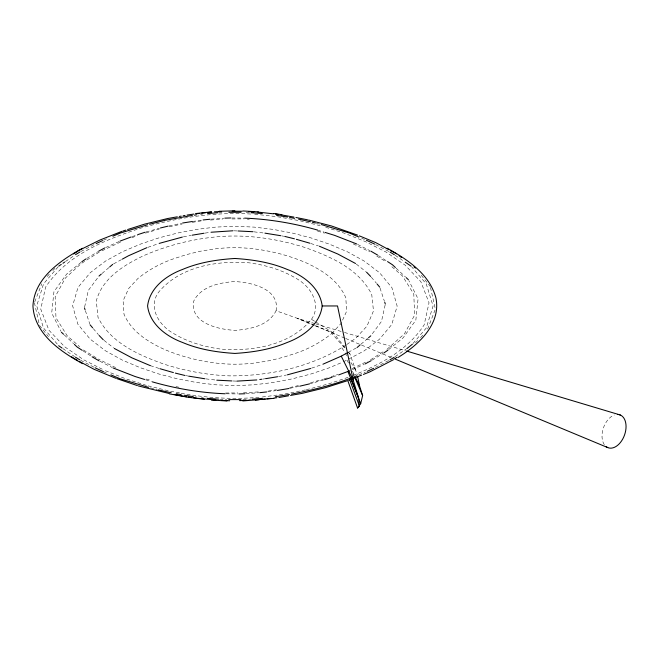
<?xml version="1.0" encoding="UTF-8"?>
<svg xmlns="http://www.w3.org/2000/svg" width="659" height="659" viewBox="0 0 659 659"><rect width="100%" height="100%" fill="white"/><g stroke="black" fill="none" stroke-linecap="round" stroke-linejoin="round"><path stroke-width="0.49" stroke-dasharray="3.29 2.47" d="M276.072 310.76C280.133 288.691 251.038 282.266 234.505 281.566C219.414 282.662 201.11 286.294 193.697 301.147C189.644 323.215 218.73 329.64 235.271 330.34C250.362 329.245 268.666 325.612 276.072 310.76L297.201 318.297L314.911 325.472M84.649 306.872L88.298 290.479L98.397 276.879M385.12 305.035L381.479 321.427L371.379 335.027M34.77 301.789L41.772 283.79M427.633 329.055L434.998 310.117M311.476 319.31C322.127 304.186 310.191 285.965 296.097 278.37C281.821 269.745 265.602 265.091 249.168 262.834C217.116 260.256 179.668 266.458 158.3 292.596C147.649 307.72 159.577 325.941 173.679 333.536C187.955 342.161 204.175 346.815 220.608 349.072C252.652 351.651 290.108 345.448 311.476 319.31L314.878 321.419M58.083 266.895L43.56 283.815L36.706 305.891L43.502 327.984L57.984 344.929M413.012 343.471L426.216 328.091L433.07 306.015L426.274 283.922L411.793 266.977M331.823 333.438L341.049 323.478L346.642 311.205L345.802 297.786C338.611 280.734 322.284 270.239 306.089 262.793C289.425 255.618 271.722 251.013 253.723 248.83A161.191 161.191 0 0 0 213.03 249.151L199.611 251.359L186.415 254.646L173.474 258.822A116.94 116.94 0 0 0 137.945 278.46L128.727 288.428L123.126 300.702L123.974 314.121C131.157 331.172 147.492 341.667 163.687 349.113C180.352 356.288 198.054 360.893 216.053 363.076A161.191 161.191 0 0 0 256.746 362.755L270.165 360.547L283.362 357.26L296.303 353.084A116.94 116.94 0 0 0 331.831 333.446L345.267 348.685M47.135 276.508L49.268 274.284M52.811 270.577L54.944 268.353M415.541 342.812L417.674 340.588M420.508 337.622L423.35 334.657M102.038 273.477L108.883 267.636M360.885 344.27L367.738 338.429M81.082 262.348L66.534 274.193L53.939 291.739L51.707 313.033L60.949 331.312M388.695 349.558L403.242 337.713L415.837 320.167L418.07 298.873L408.827 280.594M346.799 344.509L355.646 338.331L366.964 326.131L373.488 310.933L371.75 294.524C358.998 268.913 331.016 256.779 305.455 247.669C278.955 239.184 251.038 234.818 223.195 236.317C195.418 238.179 167.979 244.86 142.542 256.186C123.011 265.709 102.211 278.609 96.288 300.974L98.026 317.383C110.778 342.993 138.761 355.135 164.322 364.238C185.533 371.025 207.61 375.119 229.884 375.877C270.231 376.017 311.715 366.906 345.991 345.069M65.463 261.549L74.698 255.247M395.079 356.659L405.993 349.212M99.237 252.133L81.131 263.625L65.34 278.09L55.158 296.781L55.982 317.852L67.276 335.901L79.574 346.626M370.539 359.773L383.472 351.56M386.924 349.377L404.437 333.816L414.618 315.126L413.794 294.054L402.501 276.006L390.202 265.28M86.757 258.427L97.746 251.754M372.03 360.152L383.019 353.479M343.372 361.832L364.065 350.95L379.452 339.27L391.784 324.475L397.155 306.106L391.916 287.703L379.675 272.834L364.32 261.121L347.392 251.779L329.582 244.225L311.27 238.006L292.555 233.121L273.559 229.456L254.358 227.124L235.032 226.243L215.715 227.1L196.506 229.406L177.51 233.047L158.794 237.915L140.466 244.118L122.656 251.656L105.712 260.956L90.324 272.637L77.993 287.431L72.622 305.801L77.861 324.203L90.102 339.072L105.456 350.794L122.385 360.127L140.194 367.681L158.506 373.9L177.222 378.785L196.217 382.451L215.419 384.782L234.736 385.663L254.061 384.807L273.263 382.5L292.267 378.859L310.982 373.991L329.302 367.788L342.433 362.236M113.57 263.905L121.487 259.597M348.29 352.31L356.198 348.001M80.769 251.549L95.217 244.061M375.465 367.384L389.008 360.358M101.997 250.799L120.473 242.075M352.128 368.653L367.771 361.107M105.58 247.57L119.106 241.515M352.466 369.584L364.196 364.336M353.076 375.408C380.21 364.435 407.872 350.184 424.149 324.829L429.034 302.786L420.829 281.665L405.054 265.075L386.116 252.117L365.646 241.713L344.319 233.187L323.38 226.523M103.504 240.189L108.183 238.204M358.776 374.897L365.333 372.113M131.932 237.693L137.665 235.502M331.156 376.767L337.836 374.213M132.064 236.655L136.726 234.999M333.05 376.907L337.705 375.251M147.805 247.356L158.209 243.739M311.567 368.167L321.971 364.551M328.544 383.909L348.422 377.228M145.482 233.121L159.214 229.077M310.562 382.83L323.305 379.073M324.286 378.785L327.235 377.92M146.125 231.952L159.462 228.236M309.359 383.933L323.643 379.955M306.32 389.716L326.609 384.411M169.19 226.811L182.172 223.994M289.622 387.583L298.593 385.548M169.066 225.93L181.637 223.22M290.075 388.266L298.774 386.396M305.339 389.914L283.79 394.23L261.005 397.163M183.334 236.894L191.209 235.37M278.568 376.536L286.443 375.012M192.263 222.347L201.341 220.872M268.427 391.034L276.5 389.724M192.37 221.482L202.156 220.09M205.04 233.097L209.999 232.388M262.752 379.098L265.725 378.67M267.62 391.817L276.426 390.565M200.468 214.414L202.486 214.167M210.509 220.073L222.734 219.01M258.246 391.924L241.935 392.929M211.004 219.167L223.821 218.22M245.955 393.687L258.773 392.739M259.012 397.278C232.8 399.609 206.308 398.052 180.484 393.044M218.689 212.733L223.772 212.519M242.957 399.519L251.087 399.173M231.935 218.953L244.201 218.879M225.576 393.028L237.841 392.953M231.721 217.972L243.583 218.121M226.194 393.785L238.056 393.934M250.667 214.035C213.705 211.753 176.711 217.898 141.232 227.998C105.564 239.621 67.177 254.489 45.628 287.077L40.743 309.12L48.947 330.241L64.722 346.832L83.66 359.789L103.241 369.74M233.994 230.815L236.993 230.93M232.775 380.976L236.787 381.133M246.128 212.528L250.198 212.7M219.579 399.206L226.696 399.511M247.257 219.118L249.291 219.274M254.662 214.159L277.488 216.737L300.1 220.806L322.424 226.226M254.003 231.844L263.946 233.031M205.83 378.876L215.773 380.062M195.295 396.85L197.313 397.105M201.349 397.608L203.367 397.855M281.747 235.881L283.724 236.227M186.052 375.679L189.009 376.198M179.503 392.871L169.676 391.1L147.344 385.68M175.961 386.594L178.951 387.237M316.369 223.294L320.307 224.299M150.45 387.854L157.353 389.617M317.63 231.169L324.508 233.146M146.249 379.04L151.158 380.449M314.928 323.602L297.201 318.297L314.294 325.414M315.916 323.898L343.496 332.152M344.484 332.449L405.557 350.728M317.589 230.098L324.195 232.141M145.573 379.765L151.24 381.52M310.809 243.509L318.445 245.939M150.376 365.663L158.967 368.397M146.397 385.383L125.457 378.719L104.13 370.193M315.842 325.851L333.561 333.026L344.921 347.565M315.241 325.81L344.682 338.067M345.637 338.462L391.224 357.442M361.7 238.253L364.509 239.448M103.389 371.66L107.137 373.258M353.208 243.871L369.781 251.837M115.638 367.598L98.249 359.007M357.582 244.407L369.913 250.684M99.855 361.223L112.187 367.5M375.581 244.58L390.021 252.084M80.662 360.292L94.196 367.327M376.759 256.087L386.355 261.928M83.421 349.978L97.375 358.48M315.727 321.946L333.561 333.026M378.455 255.626L386.734 261.038M83.042 350.868L91.321 356.28M395.178 255.313L404.42 261.623M62.836 348.57L74.591 356.593M356.305 264.102L365.737 271.533M104.031 340.373L113.472 347.804M396.125 268.197L405.483 276.978M64.294 334.929L73.651 343.71M348.627 352.499L349.97 354.023L357.302 374.913M371.33 277.208L376.495 283.312M93.281 328.594L98.446 334.698M421.299 275.264L430.269 286.459M39.507 325.447L48.469 336.642M348.71 352.408L349.97 354.023M341.972 347.878L344.599 352.17M345.127 353.026L346.7 355.605M350.901 362.466L356.676 371.907M347.12 360.251L348.454 363.002M352.458 371.272L354.237 374.946M353.249 373.826L354.064 375.721M380.029 288.074L384.403 301.245M85.373 310.661L89.739 323.833M430.492 287.448L435.368 309.17M34.408 302.736L39.062 323.47M604.311 444.685A17.472 11.145 -70.4 0 1 603.38 428.004A17.472 11.145 -70.4 0 1 614.32 414.997"/><path stroke-width="0.99" d="M290.537 395.441L302.201 393.365L325.216 387.747L347.804 380.589L357.557 408.02L360.679 403.695L362.631 395.573L359.575 385.968L357.713 376.923M322.202 305.957C319.928 324.31 303.264 336.56 287.019 342.548C270.445 349.558 252.743 352.31 234.884 353.43C217.033 352.31 199.331 349.558 182.757 342.548C166.505 336.56 149.848 324.31 147.575 305.957C149.848 287.596 166.505 275.347 182.757 269.358C199.331 262.348 217.033 259.597 234.884 258.476C252.743 259.597 270.445 262.348 287.019 269.358C303.264 275.347 319.928 287.596 322.202 305.957L337.523 305.957L353.208 380.202L358.603 398.168L359.46 406.15L357.557 408.02M412.353 344.245L406.834 348.644M98.99 276.08L101.272 274.128M109.649 266.986L112.697 264.383M357.079 347.524L360.127 344.921M368.505 337.779L370.786 335.826M81.848 261.722L85.909 258.938M387.929 350.184L383.859 352.969M73.627 254.012L78.718 250.519L99.937 240.024L121.973 231.317M393.604 359.641L369.839 371.882L363.406 374.419M395.301 358.48L396.998 357.31M58.742 266.129L61.262 264.407M62.943 263.262L64.623 262.117M75.538 254.671L79.863 252.018M394.239 357.236L389.906 359.888M398.085 357.458C418.276 345.028 441.085 324.385 435.978 298.107C429.734 274.301 407.608 259.506 387.278 248.262M98.586 251.244L104.674 247.973M371.182 360.662L365.102 363.933M82.499 248.262C60.356 260.47 34.334 278.106 32.95 305.957C34.334 333.8 60.356 351.436 82.499 363.644M122.368 259.111L128.521 255.758L146.858 247.685M322.918 364.221L341.255 356.148L347.408 352.796M96.115 243.591L102.573 240.593M373.661 368.315L367.203 371.314M120.012 241.112L131.133 236.985M338.635 374.922L349.764 370.795M112.87 236.21L120.358 233.022L147.616 224.768M291.418 394.107C313.7 389.939 335.917 384.329 356.906 375.696M348.718 380.227L361.577 375.144M137.657 234.67L145.178 232.215M332.111 377.236L324.599 379.691M159.157 243.41L182.354 237.083M310.62 368.496L287.423 374.823M122.912 231.021L125.737 230.123M127.615 229.53L144.56 224.159L167.575 218.541L177.296 216.811M160.417 227.973L168.103 226.136M309.359 383.933L299.738 386.19M149.593 224.266L165.36 220.246L192.387 215.411M182.601 223.014L192.37 221.482M289.103 388.481L277.406 390.425M192.189 235.181L204.051 233.237M277.587 376.726L265.725 378.67M289.425 394.486L275.363 396.743M179.24 216.465L181.184 216.119M183.128 215.773L185.072 215.427M187.016 215.081L193.845 214.06M278.872 397.517L288.593 395.787M203.137 219.949L210.015 219.241M210.995 232.24L232.989 230.774M256.796 379.946L236.787 381.133M259.77 379.518L261.755 379.238M266.64 391.957L259.761 392.665M194.405 215.163L196.423 214.916M207.536 213.541L217.668 212.775M262.241 398.365L252.1 399.132M195.805 213.846L199.735 213.409M201.695 213.195L205.616 212.758M207.577 212.544L211.506 212.107M255.33 400.12L259.251 399.683M261.211 399.469L265.14 399.033M267.101 398.819L271.022 398.382M273.971 398.061L276.912 397.731M195.88 213.532L211.465 211.844M273.897 398.374L242.8 400.96M224.81 218.145L230.732 217.964M244.967 393.761L239.044 393.942M219.068 211.284L234.884 210.831M228.854 212.305L241.046 212.305M240.922 399.601L228.722 399.601M214.447 211.786L221.35 211.564M232.207 211.209L242.067 211.234M239.538 400.631L248.418 400.342M244.571 218.129C269.251 219.109 293.856 223.244 317.589 230.098M225.205 393.777C200.517 392.797 175.92 388.662 152.188 381.808M237.998 230.971L253.007 231.721M231.779 380.935L216.77 380.185M242.8 210.946L258.312 211.844M251.211 212.742L262.364 213.549M218.557 399.165L207.404 398.357M226.976 400.96L211.465 400.062M248.97 211.613L253.896 211.877M257.842 212.091L273.526 213.829M215.88 400.029L198.202 398.333M221.795 400.351L229.678 400.779M204.43 399.305L187.93 397.237L169.379 393.884M264.934 233.146L280.759 235.708M204.834 378.76L189.009 376.198M276.5 215.304L287.546 217.066M193.276 396.603L184.223 395.219M275.487 214.084L278.419 214.463M280.38 214.719L293.988 217.099M186.456 396.8L173.852 394.42M188.416 397.056L191.349 397.443M193.309 397.69L196.25 398.077M273.897 213.532L281.846 214.669M284.713 236.4L294.433 238.805M185.064 375.506L175.335 373.101M289.548 217.445L294.548 218.384M298.543 219.142L310.455 221.778M171.233 392.764L158.333 389.873M176.233 393.711L181.225 394.65M295.924 217.486L307.539 219.809M169.009 393.448L138.341 385.943M312.424 222.289L315.381 223.039M321.295 224.554L349.534 233.072L358.891 237.059M148.481 387.352L120.243 378.834L110.877 374.847M308.511 220.007L331.436 225.963L357.516 235.09M296.377 239.324L309.854 243.204M173.399 372.582L159.923 368.702M406.537 351.025L620.292 414.997M325.142 232.438L334.591 235.362L356.7 243.954M144.634 379.469L135.186 376.544L113.068 367.953M319.401 246.244L337.861 254.053L355.522 263.485M150.376 365.663L131.915 357.853L114.254 348.422M116.841 378.637L137.401 385.622M359.344 235.848L375.762 242.627L388.456 249.456M115.91 378.324L94.006 369.279L79.508 361.478M394.074 358.628L607.763 447.593M366.388 240.247L374.674 244.11M103.389 371.66L95.102 367.796M370.795 251.128L377.632 255.082M98.974 360.778L92.145 356.824M390.021 252.084L394.346 254.745M79.755 359.822L75.431 357.162M390.268 250.428L396.611 253.847M77.696 360.498L71.518 356.824M387.558 261.574L392.525 264.819L395.4 267.521M82.218 350.333L77.251 347.087L74.376 344.385M405.26 262.191L411.134 266.203M58.643 345.703L62.004 347.993M399.082 255.7L401.553 257.554M413.893 266.829L415.532 268.065M366.528 272.159L370.679 276.451M103.249 339.747L99.097 335.456M406.208 277.653L408.366 279.68M61.411 332.227L63.569 334.253M377.137 284.078L379.724 287.135M90.052 324.772L92.639 327.828M341.255 356.148L353.208 380.202M355.572 377.698L359.575 385.968M354.88 377.607L362.631 395.573M347.96 371.602L358.603 398.168M351.387 379.395L360.679 403.695M349.418 378.884L359.46 406.15M384.716 302.193L385.334 304.071M84.434 307.835L85.06 309.714M617.425 414.42A17.472 11.145 -70.4 0 1 624.559 434.948A17.472 11.145 -70.4 0 1 606.074 446.588"/></g></svg>
